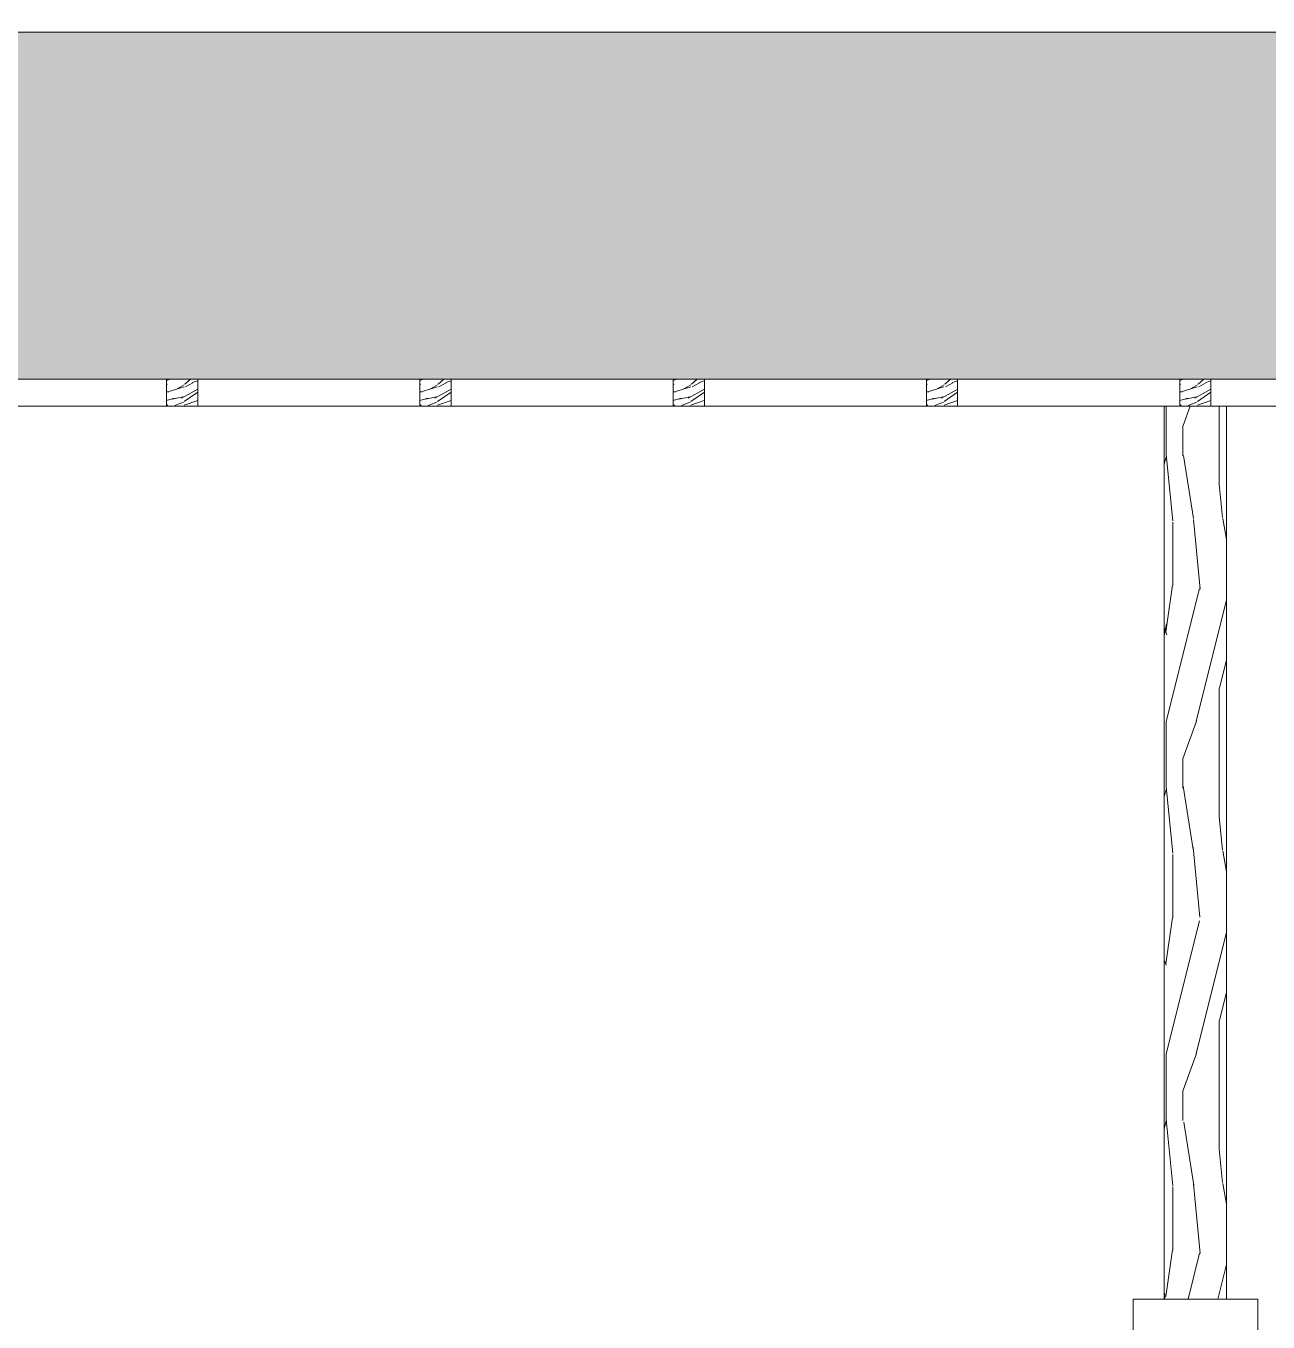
# Model space of a CAD drawing. Header units: metres. Extents: x -197 to 1099, y -24 to 14.
# Drawn here: x 715.352 to 718.343, y 0.245 to 3.365 of the extents above; entities that cross this region are included whole.
import ezdxf

# ---------------------------------------------------------------- set-up
doc = ezdxf.new("R2010")
doc.units = ezdxf.units.M
doc.header["$LTSCALE"] = 0.001
for name, color, linetype, lineweight, true_color in [('Jach-Anotaciones-CalidaddeLínea  0.13', 7, 'Continuous', 13, 0x000000), ('Jach-Anotaciones-CalidaddeLínea 0.18', 7, 'Continuous', 18, 0x000000), ('Jach-Anotaciones-Hatch-Lum50%', 9, 'Continuous', 13, 0x808080)]:
    doc.layers.add(name, color=color, linetype=linetype, lineweight=lineweight, true_color=true_color)

msp = doc.modelspace()

# ---------------------------------------------------------------- wipeouts: each hides what was drawn before it
at = {"ltscale": 100}
msp.add_wipeout([(718.01808, 0), (718.31808, 0), (718.31808, 0.30002), (718.01808, 0.30002)], dxfattribs=at).dxf.layer = 'Jach-Anotaciones-CalidaddeLínea  0.13'

# ---------------------------------------------------------------- next in the draw order: linework, layer by layer
at = {"layer": 'Jach-Anotaciones-CalidaddeLínea  0.13', "ltscale": 100}
msp.add_lwpolyline([(718.01808, 0), (718.31808, 0), (718.31808, 0.30002), (718.01808, 0.30002)], close=True, dxfattribs=at)

# ---------------------------------------------------------------- next in the draw order: wipeouts: each hides what was drawn before it
at = {"ltscale": 100}
msp.add_wipeout([(718.09308, 2.55002), (718.24308, 2.55002), (718.24308, 0.30002), (718.09308, 0.30002)], dxfattribs=at).dxf.layer = 'Jach-Anotaciones-CalidaddeLínea  0.13'

# ---------------------------------------------------------------- next in the draw order: linework, layer by layer
at = {"layer": 'Jach-Anotaciones-CalidaddeLínea  0.13', "ltscale": 100}
msp.add_lwpolyline([(718.09308, 2.45), (718.24308, 2.45), (718.24308, 0.30002), (718.09308, 0.30002)], close=True, dxfattribs=at)

# ---------------------------------------------------------------- next in the draw order: wipeouts: each hides what was drawn before it
at = {"ltscale": 100}
msp.add_wipeout([(700.36698, 3.35), (721.54308, 3.35), (721.54308, 2.51458), (700.36698, 2.51458)], dxfattribs=at).dxf.layer = 'Jach-Anotaciones-CalidaddeLínea 0.18'

# ---------------------------------------------------------------- next in the draw order: hatches: boundary and pattern name
at = {"layer": 'Jach-Anotaciones-Hatch-Lum50%', "ltscale": 100}
h = msp.add_hatch(dxfattribs=at)
h.set_pattern_fill('218', color=256, scale=0.13, pattern_type=2)
h.set_pattern_definition([(0, (507.86525, 0.04875), (0.26, 0.13), [0.0325, -0.2275]), (0, (507.86525, 0.065), (0.26, 0.13), [0.0325, -0.0975]), (0, (507.99525, 0.08125), (0.26, 0.13), [0.0325, -0.2275]), (0, (507.80025, 0), (0.26, 0.13), [0.01625, -0.13, 0.01625, -0.0975]), (45, (507.8165, 0.0325), (0, 0.13), [0.02298097, -0.34471456]), (45, (507.80025, 0.08125), (0, 0.13), [0.016419, -0.35127653]), (45, (507.80025, 0.0975), (0, 0.13), [0.019695, -0.34800053]), (135, (507.96275, 0.0975), (1e-17, 0.13), [0.019695, -0.34800053]), (135, (507.96275, 0.08125), (1e-17, 0.13), [0.016419, -0.35127653]), (135, (507.9465, 0.0325), (1e-17, 0.13), [0.02298097, -0.34471456]), (26.56505, (507.83275, 0.0325), (-7e-12, 0.13), [0.0363361, -0.25435273]), (26.56505, (507.83275, 0.04875), (-7e-12, 0.13), [0.0363361, -0.25435273]), (26.56505, (507.76775, 0.065), (-7e-12, 0.13), [0.0363361, -0.25435273]), (26.56505, (507.76775, 0.08125), (-7e-12, 0.13), [0.0363361, -0.25435273]), (63.43495, (507.800253, 0), (7e-12, 0.13), [0.0363361, -0.54504157]), (63.43495, (507.816503, 0), (7e-12, 0.13), [0.0363361, -0.54504157]), (116.56505, (507.946503, 0), (-7e-12, 0.13), [0.0363361, -0.54504157]), (116.56505, (507.962753, 0), (-7e-12, 0.13), [0.0363361, -0.54504157]), (153.43495, (507.93025, 0.0325), (7e-12, 0.13), [0.0363361, -0.25435273]), (153.43495, (507.93025, 0.04875), (7e-12, 0.13), [0.0363361, -0.25435273]), (153.43495, (507.99525, 0.065), (7e-12, 0.13), [0.0363361, -0.25435273]), (153.43495, (507.99525, 0.08125), (7e-12, 0.13), [0.0363361, -0.25435273]), (82.874984, (507.800253, 0), (6e-14, 0.13), [0.13101166, -1.96517535]), (97.125016, (507.962753, 0), (-6e-14, 0.13), [0.13101166, -1.96517535])])
h.paths.add_polyline_path([(700.36698, 3.35), (721.54308, 3.35), (721.54308, 2.51458), (700.36698, 2.51458)])

# ---------------------------------------------------------------- next in the draw order: linework, layer by layer
at = {"layer": 'Jach-Anotaciones-CalidaddeLínea  0.13', "ltscale": 100}
for points in [[(721.54308, 3.35), (721.54308, 3.5), (721.69308, 3.5), (721.69308, 6.15), (706.04308, 6.15), (706.04308, 7.55), (700.21698, 7.55), (700.21698, 3.5), (700.36698, 3.5), (700.36698, 3.35)], [(700.36698, 3.35), (721.54308, 3.35), (721.54308, 2.51458), (700.36698, 2.51458)]]:
    msp.add_lwpolyline(points, close=True, dxfattribs=at)

# ---------------------------------------------------------------- next in the draw order: wipeouts: each hides what was drawn before it
at = {"ltscale": 100}
msp.add_wipeout([(721.54308, 2.51458), (703.60308, 2.51458), (703.60308, 2.45), (721.54308, 2.45)], dxfattribs=at).dxf.layer = 'Jach-Anotaciones-CalidaddeLínea 0.18'

# ---------------------------------------------------------------- next in the draw order: hatches: boundary and pattern name
at = {"layer": 'Jach-Anotaciones-Hatch-Lum50%', "ltscale": 100}
h = msp.add_hatch(dxfattribs=at)
h.set_pattern_fill('WOOD_01', color=256, scale=0.2, angle=30, pattern_type=2)
h.set_pattern_definition([(30, (288.08632, 0.2061), (-0.1, 0.17320508), [0.04, -0.16]), (38.9726, (288.142057, 0.113569), (0.93923072707, 0.77320467243), [0.0384708, -3.8086058]), (35.7105, (288.134325, 0.122962), (1.4588472062, 1.0732025879), [0.0401996, -1.9697752]), (14.5779, (288.104325, 0.174923), (2.20525453897, 0.58038690266), [0.0601664, -5.9564754]), (23.6599, (288.07479, 0.23408), (0.1732049312, 0.1000003855), [0.0362216, -1.7748552]), (15.0686, (288.136985, 0.138354), (0.7928201585, 0.22679520083), [0.0310484, -3.0737864]), (18.6901, (288.018363, 0.203813), (0.1732050942, 0.1000000934), [0.0815844, -0.9382194]), (35.7105, (288.151057, 0.09798), (1.4588472062, 1.0732025879), [0.0200998, -1.989875]), (30, (288.10732, 0.16973), (-0.1, 0.17320508), [0.02, -0.18]), (30, (288.06068, 0.17051), (-0.1, 0.17320508), [0.06, -0.14]), (41.3099, (288.080325, 0.216492), (0.59282054, 0.573204614), [0.020396, -0.9994078]), (32.7263, (288.100004, 0.142406), (3.36410206446, 2.1732044205), [0.0420476, -4.1627116]), (22.4054, (288.111665, 0.14221), (1.4856399898, 0.6267959991), [0.0302654, -2.9962834]), (30, (288.141, 0.0714), (-0.1, 0.17320508), [0.04, -0.16]), (28.8309, (288.128684, 0.052732), (0.173205035693, 0.10000015135), [0.0980204, -9.70402]), (30, (288.05368, 0.18264), (-0.1, 0.17320508), [0.02, -0.18]), (30, (288.063, 0.2065), (-0.1, 0.17320508), [0.02, -0.18]), (30, (287.97606, 0.17708), (-0.1, 0.17320508), [0.03, -0.17]), (20.5377, (288.017827, 0.21274), (0.1732050554, 0.1000000749), [0.0608276, -1.1557248]), (30, (287.9624, 0.18074), (-0.1, 0.17320508), [0.04, -0.16]), (30, (288.03335, 0.01386), (-0.1, 0.17320508), [0.022, -0.178]), (30, (288.11668, 0.07352), (-0.1, 0.17320508), [0.02, -0.18]), (30, (288.02535, 0.02771), (-0.1, 0.17320508), [0.042, -0.158]), (35.4403, (288.107684, 0.089105), (1.63205127745, 1.17320414736), [0.04219, -4.1768144]), (30, (288.10142, 0.10396), (-0.1, 0.17320508), [0.038, -0.162]), (30, (288.00935, 0.05543), (-0.1, 0.17320508), [0.022, -0.178]), (28.8309, (288.014134, 0.0951384), (0.173205035693, 0.10000015135), [0.0980204, -9.70402]), (30, (288.02072, 0.11973), (-0.1, 0.17320508), [0.02, -0.18]), (30, (288.0004, 0.11492), (-0.1, 0.17320508), [0.02, -0.18]), (30, (288.06968, 0.15492), (-0.1, 0.17320508), [0.04, -0.16]), (30, (288.03304, 0.13839), (-0.1, 0.17320508), [0.02, -0.18]), (30, (287.9864, 0.13917), (-0.1, 0.17320508), [0.04, -0.16]), (49.6538, (288.075167, 0.093426), (1.50525647452, 1.79281940855), [0.0297322, -2.9434812]), (41.3099, (288.017722, 0.124923), (0.59282054, 0.573204614), [0.020396, -0.9994078]), (41.3099, (288.092004, 0.156263), (0.59282054, 0.573204614), [0.020396, -0.9994078]), (35.7105, (288.002043, 0.19208), (1.4588472062, 1.0732025879), [0.0200998, -1.989875]), (19.6952, (287.94135, 0.173205), (1.1392299502, 0.4267958355), [0.0223606, -2.213707]), (18.6901, (288.0524, 0.024856), (0.1732050942, 0.1000000934), [0.020396, -0.9994078]), (120, (288.07172, 0.0314), (-0.17320508, -0.1), [0, -0.2]), (16.6076, (287.979349, 0.107387), (3.34448336513, 1.00718497651), [0.043174, -4.2742308]), (41.3099, (288.071004, 0.192636), (0.59282054, 0.573204614), [0.020396, -0.9994078]), (40.3048, (288.134004, 0.083517), (0.7660257626, 0.6732043744), [0.0223606, -2.213707]), (18.6901, (288.038043, 0.129727), (0.1732050942, 0.1000000934), [0.020396, -0.9994078]), (18.6901, (288.050363, 0.148387), (0.1732050942, 0.1000000934), [0.020396, -0.9994078]), (11.5651, (287.98935, 0.090067), (0.173204928, 0.1000001815), [0.0252982, -0.6071572]), (15.9638, (287.9744, 0.159956), (0.173204888, 0.100000176), [0.0824622, -0.7421588]), (13.3008, (288.002043, 0.19208), (1.4124349312, 0.3535909199), [0.0626418, -2.025419]), (30, (287.99704, 0.20074), (-0.1, 0.17320508), [0.024, -0.176]), (15.9638, (288.06172, 0.048713), (0.173204888, 0.100000176), [0.0824622, -0.7421588]), (15.9638, (288.0374, 0.050837), (0.173204888, 0.100000176), [0.0824622, -0.7421588]), (15.9638, (288.0284, 0.066426), (0.173204888, 0.100000176), [0.0824622, -0.7421588]), (19.6952, (287.96535, 0.131636), (1.1392299502, 0.4267958355), [0.0223606, -2.213707]), (15.9638, (288.021043, 0.15917), (0.173204888, 0.100000176), [0.041231, -0.78339]), (19.6952, (287.99735, 0.07621), (1.1392299502, 0.4267958355), [0.0223606, -2.213707]), (27.6141, (288.094416, 0.116086), (0.17320494875, 0.10000020701), [0.0480416, -4.756123]), (19.6952, (288.057363, 0.136263), (1.1392299502, 0.4267958355), [0.0223606, -2.213707]), (42.5288, (288.078416, 0.143799), (0.5928204755, 0.573205008), [0.018439, -1.8254698]), (19.5626, (288.0023493, 0.06755), (2.10525436768, 0.75359234531), [0.0772788, -7.650591]), (21.8699, (288.075167, 0.093426), (0.1732050116, 0.0999999042), [0.0282842, -1.3859292]), (34.7636, (288.018402, 0.083746), (1.80525673466, 1.27320359476), [0.0481664, -2.3601524]), (30, (288.05797, 0.11121), (-0.1, 0.17320508), [0.062, -0.138]), (14.7449, (287.95235, 0.154153), (0.7928201053, 0.2267951812), [0.0228036, -2.2575472]), (20.5377, (288.071722, 0.031392), (0.1732050554, 0.1000000749), [0.0608276, -1.1557248]), (10.0169, (288.01435, 0.046765), (0.619615154, 0.1267950243), [0.0234094, -2.3175304]), (30, (288.09565, 0.22996), (-0.1, 0.17320508), [0.01, -0.19]), (30, (288.13965, 0.15375), (-0.1, 0.17320508), [0.02, -0.18]), (41.3099, (288.175645, 0.091392), (0.59282054, 0.573204614), [0.020396, -0.9994078]), (30, (288.16738, 0.10971), (-0.1, 0.17320508), [0.036, -0.164]), (13.3008, (288.112645, 0.200512), (1.4124349312, 0.3535909199), [0.0208806, -2.0671802]), (18.0207, (288.1353775, 0.1651384), (3.69100623785, 1.20698950949), [0.0368014, -6.7101288]), (120, (288.17565, 0.0914), (-0.17320508, -0.1), [0, -0.2]), (30, (288.19097, 0.10486), (-0.1, 0.17320508), [0.018, -0.182]), (30, (288.17197, 0.13777), (-0.1, 0.17320508), [0.018, -0.182]), (30, (288.16697, 0.14643), (-0.1, 0.17320508), [0.018, -0.182]), (6.0376, (288.132966, 0.205315), (1.5124342352, 0.1803870725), [0.0196978, -1.9500724]), (18.5163, (288.120966, 0.2261), (0.966040948051, 0.32676798933), [0.0183676, -13.043105]), (11.5651, (288.156966, 0.163746), (0.173204928, 0.1000001815), [0.0189736, -0.6134816]), (17.4712, (288.107966, 0.248617), (0.9660254196, 0.32679502), [0.018439, -1.8254698])])
h.paths.add_polyline_path([(715.69058, 2.51458), (715.76558, 2.51458), (715.76558, 2.45), (715.69058, 2.45)])
h = msp.add_hatch(dxfattribs=at)
h.set_pattern_fill('WOOD_01', color=256, scale=0.2, angle=30, pattern_type=2)
h.set_pattern_definition([(30, (288.69632, 0.2061), (-0.1, 0.17320508), [0.04, -0.16]), (38.9726, (288.752057, 0.113569), (0.93923072707, 0.77320467243), [0.0384708, -3.8086058]), (35.7105, (288.744325, 0.122962), (1.4588472062, 1.0732025879), [0.0401996, -1.9697752]), (14.5779, (288.714325, 0.174923), (2.20525453897, 0.58038690266), [0.0601664, -5.9564754]), (23.6599, (288.68479, 0.23408), (0.1732049312, 0.1000003855), [0.0362216, -1.7748552]), (15.0686, (288.746985, 0.138354), (0.7928201585, 0.22679520083), [0.0310484, -3.0737864]), (18.6901, (288.628363, 0.203813), (0.1732050942, 0.1000000934), [0.0815844, -0.9382194]), (35.7105, (288.761057, 0.09798), (1.4588472062, 1.0732025879), [0.0200998, -1.989875]), (30, (288.71732, 0.16973), (-0.1, 0.17320508), [0.02, -0.18]), (30, (288.67068, 0.17051), (-0.1, 0.17320508), [0.06, -0.14]), (41.3099, (288.690325, 0.216492), (0.59282054, 0.573204614), [0.020396, -0.9994078]), (32.7263, (288.710004, 0.142406), (3.36410206446, 2.1732044205), [0.0420476, -4.1627116]), (22.4054, (288.721665, 0.14221), (1.4856399898, 0.6267959991), [0.0302654, -2.9962834]), (30, (288.751, 0.0714), (-0.1, 0.17320508), [0.04, -0.16]), (28.8309, (288.738684, 0.052732), (0.173205035693, 0.10000015135), [0.0980204, -9.70402]), (30, (288.66368, 0.18264), (-0.1, 0.17320508), [0.02, -0.18]), (30, (288.673, 0.2065), (-0.1, 0.17320508), [0.02, -0.18]), (30, (288.58606, 0.17708), (-0.1, 0.17320508), [0.03, -0.17]), (20.5377, (288.627827, 0.21274), (0.1732050554, 0.1000000749), [0.0608276, -1.1557248]), (30, (288.5724, 0.18074), (-0.1, 0.17320508), [0.04, -0.16]), (30, (288.64335, 0.01386), (-0.1, 0.17320508), [0.022, -0.178]), (30, (288.72668, 0.07352), (-0.1, 0.17320508), [0.02, -0.18]), (30, (288.63535, 0.02771), (-0.1, 0.17320508), [0.042, -0.158]), (35.4403, (288.717684, 0.089105), (1.63205127745, 1.17320414736), [0.04219, -4.1768144]), (30, (288.71142, 0.10396), (-0.1, 0.17320508), [0.038, -0.162]), (30, (288.61935, 0.05543), (-0.1, 0.17320508), [0.022, -0.178]), (28.8309, (288.624134, 0.0951384), (0.173205035693, 0.10000015135), [0.0980204, -9.70402]), (30, (288.63072, 0.11973), (-0.1, 0.17320508), [0.02, -0.18]), (30, (288.6104, 0.11492), (-0.1, 0.17320508), [0.02, -0.18]), (30, (288.67968, 0.15492), (-0.1, 0.17320508), [0.04, -0.16]), (30, (288.64304, 0.13839), (-0.1, 0.17320508), [0.02, -0.18]), (30, (288.5964, 0.13917), (-0.1, 0.17320508), [0.04, -0.16]), (49.6538, (288.685167, 0.093426), (1.50525647452, 1.79281940855), [0.0297322, -2.9434812]), (41.3099, (288.627722, 0.124923), (0.59282054, 0.573204614), [0.020396, -0.9994078]), (41.3099, (288.702004, 0.156263), (0.59282054, 0.573204614), [0.020396, -0.9994078]), (35.7105, (288.612043, 0.19208), (1.4588472062, 1.0732025879), [0.0200998, -1.989875]), (19.6952, (288.55135, 0.173205), (1.1392299502, 0.4267958355), [0.0223606, -2.213707]), (18.6901, (288.6624, 0.024856), (0.1732050942, 0.1000000934), [0.020396, -0.9994078]), (120, (288.68172, 0.0314), (-0.17320508, -0.1), [0, -0.2]), (16.6076, (288.589349, 0.107387), (3.34448336513, 1.00718497651), [0.043174, -4.2742308]), (41.3099, (288.681004, 0.192636), (0.59282054, 0.573204614), [0.020396, -0.9994078]), (40.3048, (288.744004, 0.083517), (0.7660257626, 0.6732043744), [0.0223606, -2.213707]), (18.6901, (288.648043, 0.129727), (0.1732050942, 0.1000000934), [0.020396, -0.9994078]), (18.6901, (288.660363, 0.148387), (0.1732050942, 0.1000000934), [0.020396, -0.9994078]), (11.5651, (288.59935, 0.090067), (0.173204928, 0.1000001815), [0.0252982, -0.6071572]), (15.9638, (288.5844, 0.159956), (0.173204888, 0.100000176), [0.0824622, -0.7421588]), (13.3008, (288.612043, 0.19208), (1.4124349312, 0.3535909199), [0.0626418, -2.025419]), (30, (288.60704, 0.20074), (-0.1, 0.17320508), [0.024, -0.176]), (15.9638, (288.67172, 0.048713), (0.173204888, 0.100000176), [0.0824622, -0.7421588]), (15.9638, (288.6474, 0.050837), (0.173204888, 0.100000176), [0.0824622, -0.7421588]), (15.9638, (288.6384, 0.066426), (0.173204888, 0.100000176), [0.0824622, -0.7421588]), (19.6952, (288.57535, 0.131636), (1.1392299502, 0.4267958355), [0.0223606, -2.213707]), (15.9638, (288.631043, 0.15917), (0.173204888, 0.100000176), [0.041231, -0.78339]), (19.6952, (288.60735, 0.07621), (1.1392299502, 0.4267958355), [0.0223606, -2.213707]), (27.6141, (288.704416, 0.116086), (0.17320494875, 0.10000020701), [0.0480416, -4.756123]), (19.6952, (288.667363, 0.136263), (1.1392299502, 0.4267958355), [0.0223606, -2.213707]), (42.5288, (288.688416, 0.143799), (0.5928204755, 0.573205008), [0.018439, -1.8254698]), (19.5626, (288.6123493, 0.06755), (2.10525436768, 0.75359234531), [0.0772788, -7.650591]), (21.8699, (288.685167, 0.093426), (0.1732050116, 0.0999999042), [0.0282842, -1.3859292]), (34.7636, (288.628402, 0.083746), (1.80525673466, 1.27320359476), [0.0481664, -2.3601524]), (30, (288.66797, 0.11121), (-0.1, 0.17320508), [0.062, -0.138]), (14.7449, (288.56235, 0.154153), (0.7928201053, 0.2267951812), [0.0228036, -2.2575472]), (20.5377, (288.681722, 0.031392), (0.1732050554, 0.1000000749), [0.0608276, -1.1557248]), (10.0169, (288.62435, 0.046765), (0.619615154, 0.1267950243), [0.0234094, -2.3175304]), (30, (288.70565, 0.22996), (-0.1, 0.17320508), [0.01, -0.19]), (30, (288.74965, 0.15375), (-0.1, 0.17320508), [0.02, -0.18]), (41.3099, (288.785645, 0.091392), (0.59282054, 0.573204614), [0.020396, -0.9994078]), (30, (288.77738, 0.10971), (-0.1, 0.17320508), [0.036, -0.164]), (13.3008, (288.722645, 0.200512), (1.4124349312, 0.3535909199), [0.0208806, -2.0671802]), (18.0207, (288.7453775, 0.1651384), (3.69100623785, 1.20698950949), [0.0368014, -6.7101288]), (120, (288.78565, 0.0914), (-0.17320508, -0.1), [0, -0.2]), (30, (288.80097, 0.10486), (-0.1, 0.17320508), [0.018, -0.182]), (30, (288.78197, 0.13777), (-0.1, 0.17320508), [0.018, -0.182]), (30, (288.77697, 0.14643), (-0.1, 0.17320508), [0.018, -0.182]), (6.0376, (288.742966, 0.205315), (1.5124342352, 0.1803870725), [0.0196978, -1.9500724]), (18.5163, (288.730966, 0.2261), (0.966040948051, 0.32676798933), [0.0183676, -13.043105]), (11.5651, (288.766966, 0.163746), (0.173204928, 0.1000001815), [0.0189736, -0.6134816]), (17.4712, (288.717966, 0.248617), (0.9660254196, 0.32679502), [0.018439, -1.8254698])])
h.paths.add_polyline_path([(716.30058, 2.51458), (716.37558, 2.51458), (716.37558, 2.45), (716.30058, 2.45)])
h = msp.add_hatch(dxfattribs=at)
h.set_pattern_fill('WOOD_01', color=256, scale=0.2, angle=30, pattern_type=2)
h.set_pattern_definition([(30, (289.30632, 0.2061), (-0.1, 0.17320508), [0.04, -0.16]), (38.9726, (289.362057, 0.113569), (0.93923072707, 0.77320467243), [0.0384708, -3.8086058]), (35.7105, (289.354325, 0.122962), (1.4588472062, 1.0732025879), [0.0401996, -1.9697752]), (14.5779, (289.324325, 0.174923), (2.20525453897, 0.58038690266), [0.0601664, -5.9564754]), (23.6599, (289.29479, 0.23408), (0.1732049312, 0.1000003855), [0.0362216, -1.7748552]), (15.0686, (289.356985, 0.138354), (0.7928201585, 0.22679520083), [0.0310484, -3.0737864]), (18.6901, (289.238363, 0.203813), (0.1732050942, 0.1000000934), [0.0815844, -0.9382194]), (35.7105, (289.371057, 0.09798), (1.4588472062, 1.0732025879), [0.0200998, -1.989875]), (30, (289.32732, 0.16973), (-0.1, 0.17320508), [0.02, -0.18]), (30, (289.28068, 0.17051), (-0.1, 0.17320508), [0.06, -0.14]), (41.3099, (289.300325, 0.216492), (0.59282054, 0.573204614), [0.020396, -0.9994078]), (32.7263, (289.320004, 0.142406), (3.36410206446, 2.1732044205), [0.0420476, -4.1627116]), (22.4054, (289.331665, 0.14221), (1.4856399898, 0.6267959991), [0.0302654, -2.9962834]), (30, (289.361, 0.0714), (-0.1, 0.17320508), [0.04, -0.16]), (28.8309, (289.348684, 0.052732), (0.173205035693, 0.10000015135), [0.0980204, -9.70402]), (30, (289.27368, 0.18264), (-0.1, 0.17320508), [0.02, -0.18]), (30, (289.283, 0.2065), (-0.1, 0.17320508), [0.02, -0.18]), (30, (289.19606, 0.17708), (-0.1, 0.17320508), [0.03, -0.17]), (20.5377, (289.237827, 0.21274), (0.1732050554, 0.1000000749), [0.0608276, -1.1557248]), (30, (289.1824, 0.18074), (-0.1, 0.17320508), [0.04, -0.16]), (30, (289.25335, 0.01386), (-0.1, 0.17320508), [0.022, -0.178]), (30, (289.33668, 0.07352), (-0.1, 0.17320508), [0.02, -0.18]), (30, (289.24535, 0.02771), (-0.1, 0.17320508), [0.042, -0.158]), (35.4403, (289.327684, 0.089105), (1.63205127745, 1.17320414736), [0.04219, -4.1768144]), (30, (289.32142, 0.10396), (-0.1, 0.17320508), [0.038, -0.162]), (30, (289.22935, 0.05543), (-0.1, 0.17320508), [0.022, -0.178]), (28.8309, (289.234134, 0.0951384), (0.173205035693, 0.10000015135), [0.0980204, -9.70402]), (30, (289.24072, 0.11973), (-0.1, 0.17320508), [0.02, -0.18]), (30, (289.2204, 0.11492), (-0.1, 0.17320508), [0.02, -0.18]), (30, (289.28968, 0.15492), (-0.1, 0.17320508), [0.04, -0.16]), (30, (289.25304, 0.13839), (-0.1, 0.17320508), [0.02, -0.18]), (30, (289.2064, 0.13917), (-0.1, 0.17320508), [0.04, -0.16]), (49.6538, (289.295167, 0.093426), (1.50525647452, 1.79281940855), [0.0297322, -2.9434812]), (41.3099, (289.237722, 0.124923), (0.59282054, 0.573204614), [0.020396, -0.9994078]), (41.3099, (289.312004, 0.156263), (0.59282054, 0.573204614), [0.020396, -0.9994078]), (35.7105, (289.222043, 0.19208), (1.4588472062, 1.0732025879), [0.0200998, -1.989875]), (19.6952, (289.16135, 0.173205), (1.1392299502, 0.4267958355), [0.0223606, -2.213707]), (18.6901, (289.2724, 0.024856), (0.1732050942, 0.1000000934), [0.020396, -0.9994078]), (120, (289.29172, 0.0314), (-0.17320508, -0.1), [0, -0.2]), (16.6076, (289.199349, 0.107387), (3.34448336513, 1.00718497651), [0.043174, -4.2742308]), (41.3099, (289.291004, 0.192636), (0.59282054, 0.573204614), [0.020396, -0.9994078]), (40.3048, (289.354004, 0.083517), (0.7660257626, 0.6732043744), [0.0223606, -2.213707]), (18.6901, (289.258043, 0.129727), (0.1732050942, 0.1000000934), [0.020396, -0.9994078]), (18.6901, (289.270363, 0.148387), (0.1732050942, 0.1000000934), [0.020396, -0.9994078]), (11.5651, (289.20935, 0.090067), (0.173204928, 0.1000001815), [0.0252982, -0.6071572]), (15.9638, (289.1944, 0.159956), (0.173204888, 0.100000176), [0.0824622, -0.7421588]), (13.3008, (289.222043, 0.19208), (1.4124349312, 0.3535909199), [0.0626418, -2.025419]), (30, (289.21704, 0.20074), (-0.1, 0.17320508), [0.024, -0.176]), (15.9638, (289.28172, 0.048713), (0.173204888, 0.100000176), [0.0824622, -0.7421588]), (15.9638, (289.2574, 0.050837), (0.173204888, 0.100000176), [0.0824622, -0.7421588]), (15.9638, (289.2484, 0.066426), (0.173204888, 0.100000176), [0.0824622, -0.7421588]), (19.6952, (289.18535, 0.131636), (1.1392299502, 0.4267958355), [0.0223606, -2.213707]), (15.9638, (289.241043, 0.15917), (0.173204888, 0.100000176), [0.041231, -0.78339]), (19.6952, (289.21735, 0.07621), (1.1392299502, 0.4267958355), [0.0223606, -2.213707]), (27.6141, (289.314416, 0.116086), (0.17320494875, 0.10000020701), [0.0480416, -4.756123]), (19.6952, (289.277363, 0.136263), (1.1392299502, 0.4267958355), [0.0223606, -2.213707]), (42.5288, (289.298416, 0.143799), (0.5928204755, 0.573205008), [0.018439, -1.8254698]), (19.5626, (289.2223493, 0.06755), (2.10525436768, 0.75359234531), [0.0772788, -7.650591]), (21.8699, (289.295167, 0.093426), (0.1732050116, 0.0999999042), [0.0282842, -1.3859292]), (34.7636, (289.238402, 0.083746), (1.80525673466, 1.27320359476), [0.0481664, -2.3601524]), (30, (289.27797, 0.11121), (-0.1, 0.17320508), [0.062, -0.138]), (14.7449, (289.17235, 0.154153), (0.7928201053, 0.2267951812), [0.0228036, -2.2575472]), (20.5377, (289.291722, 0.031392), (0.1732050554, 0.1000000749), [0.0608276, -1.1557248]), (10.0169, (289.23435, 0.046765), (0.619615154, 0.1267950243), [0.0234094, -2.3175304]), (30, (289.31565, 0.22996), (-0.1, 0.17320508), [0.01, -0.19]), (30, (289.35965, 0.15375), (-0.1, 0.17320508), [0.02, -0.18]), (41.3099, (289.395645, 0.091392), (0.59282054, 0.573204614), [0.020396, -0.9994078]), (30, (289.38738, 0.10971), (-0.1, 0.17320508), [0.036, -0.164]), (13.3008, (289.332645, 0.200512), (1.4124349312, 0.3535909199), [0.0208806, -2.0671802]), (18.0207, (289.3553775, 0.1651384), (3.69100623785, 1.20698950949), [0.0368014, -6.7101288]), (120, (289.39565, 0.0914), (-0.17320508, -0.1), [0, -0.2]), (30, (289.41097, 0.10486), (-0.1, 0.17320508), [0.018, -0.182]), (30, (289.39197, 0.13777), (-0.1, 0.17320508), [0.018, -0.182]), (30, (289.38697, 0.14643), (-0.1, 0.17320508), [0.018, -0.182]), (6.0376, (289.352966, 0.205315), (1.5124342352, 0.1803870725), [0.0196978, -1.9500724]), (18.5163, (289.340966, 0.2261), (0.966040948051, 0.32676798933), [0.0183676, -13.043105]), (11.5651, (289.376966, 0.163746), (0.173204928, 0.1000001815), [0.0189736, -0.6134816]), (17.4712, (289.327966, 0.248617), (0.9660254196, 0.32679502), [0.018439, -1.8254698])])
h.paths.add_polyline_path([(716.91058, 2.51458), (716.98558, 2.51458), (716.98558, 2.45), (716.91058, 2.45)])
h = msp.add_hatch(dxfattribs=at)
h.set_pattern_fill('WOOD_01', color=256, scale=0.2, angle=30, pattern_type=2)
h.set_pattern_definition([(30, (289.91632, 0.2061), (-0.1, 0.17320508), [0.04, -0.16]), (38.9726, (289.972057, 0.113569), (0.93923072707, 0.77320467243), [0.0384708, -3.8086058]), (35.7105, (289.964325, 0.122962), (1.4588472062, 1.0732025879), [0.0401996, -1.9697752]), (14.5779, (289.934325, 0.174923), (2.20525453897, 0.58038690266), [0.0601664, -5.9564754]), (23.6599, (289.90479, 0.23408), (0.1732049312, 0.1000003855), [0.0362216, -1.7748552]), (15.0686, (289.966985, 0.138354), (0.7928201585, 0.22679520083), [0.0310484, -3.0737864]), (18.6901, (289.848363, 0.203813), (0.1732050942, 0.1000000934), [0.0815844, -0.9382194]), (35.7105, (289.981057, 0.09798), (1.4588472062, 1.0732025879), [0.0200998, -1.989875]), (30, (289.93732, 0.16973), (-0.1, 0.17320508), [0.02, -0.18]), (30, (289.89068, 0.17051), (-0.1, 0.17320508), [0.06, -0.14]), (41.3099, (289.910325, 0.216492), (0.59282054, 0.573204614), [0.020396, -0.9994078]), (32.7263, (289.930004, 0.142406), (3.36410206446, 2.1732044205), [0.0420476, -4.1627116]), (22.4054, (289.941665, 0.14221), (1.4856399898, 0.6267959991), [0.0302654, -2.9962834]), (30, (289.971, 0.0714), (-0.1, 0.17320508), [0.04, -0.16]), (28.8309, (289.958684, 0.052732), (0.173205035693, 0.10000015135), [0.0980204, -9.70402]), (30, (289.88368, 0.18264), (-0.1, 0.17320508), [0.02, -0.18]), (30, (289.893, 0.2065), (-0.1, 0.17320508), [0.02, -0.18]), (30, (289.80606, 0.17708), (-0.1, 0.17320508), [0.03, -0.17]), (20.5377, (289.847827, 0.21274), (0.1732050554, 0.1000000749), [0.0608276, -1.1557248]), (30, (289.7924, 0.18074), (-0.1, 0.17320508), [0.04, -0.16]), (30, (289.86335, 0.01386), (-0.1, 0.17320508), [0.022, -0.178]), (30, (289.94668, 0.07352), (-0.1, 0.17320508), [0.02, -0.18]), (30, (289.85535, 0.02771), (-0.1, 0.17320508), [0.042, -0.158]), (35.4403, (289.937684, 0.089105), (1.63205127745, 1.17320414736), [0.04219, -4.1768144]), (30, (289.93142, 0.10396), (-0.1, 0.17320508), [0.038, -0.162]), (30, (289.83935, 0.05543), (-0.1, 0.17320508), [0.022, -0.178]), (28.8309, (289.844134, 0.0951384), (0.173205035693, 0.10000015135), [0.0980204, -9.70402]), (30, (289.85072, 0.11973), (-0.1, 0.17320508), [0.02, -0.18]), (30, (289.8304, 0.11492), (-0.1, 0.17320508), [0.02, -0.18]), (30, (289.89968, 0.15492), (-0.1, 0.17320508), [0.04, -0.16]), (30, (289.86304, 0.13839), (-0.1, 0.17320508), [0.02, -0.18]), (30, (289.8164, 0.13917), (-0.1, 0.17320508), [0.04, -0.16]), (49.6538, (289.905167, 0.093426), (1.50525647452, 1.79281940855), [0.0297322, -2.9434812]), (41.3099, (289.847722, 0.124923), (0.59282054, 0.573204614), [0.020396, -0.9994078]), (41.3099, (289.922004, 0.156263), (0.59282054, 0.573204614), [0.020396, -0.9994078]), (35.7105, (289.832043, 0.19208), (1.4588472062, 1.0732025879), [0.0200998, -1.989875]), (19.6952, (289.77135, 0.173205), (1.1392299502, 0.4267958355), [0.0223606, -2.213707]), (18.6901, (289.8824, 0.024856), (0.1732050942, 0.1000000934), [0.020396, -0.9994078]), (120, (289.90172, 0.0314), (-0.17320508, -0.1), [0, -0.2]), (16.6076, (289.809349, 0.107387), (3.34448336513, 1.00718497651), [0.043174, -4.2742308]), (41.3099, (289.901004, 0.192636), (0.59282054, 0.573204614), [0.020396, -0.9994078]), (40.3048, (289.964004, 0.083517), (0.7660257626, 0.6732043744), [0.0223606, -2.213707]), (18.6901, (289.868043, 0.129727), (0.1732050942, 0.1000000934), [0.020396, -0.9994078]), (18.6901, (289.880363, 0.148387), (0.1732050942, 0.1000000934), [0.020396, -0.9994078]), (11.5651, (289.81935, 0.090067), (0.173204928, 0.1000001815), [0.0252982, -0.6071572]), (15.9638, (289.8044, 0.159956), (0.173204888, 0.100000176), [0.0824622, -0.7421588]), (13.3008, (289.832043, 0.19208), (1.4124349312, 0.3535909199), [0.0626418, -2.025419]), (30, (289.82704, 0.20074), (-0.1, 0.17320508), [0.024, -0.176]), (15.9638, (289.89172, 0.048713), (0.173204888, 0.100000176), [0.0824622, -0.7421588]), (15.9638, (289.8674, 0.050837), (0.173204888, 0.100000176), [0.0824622, -0.7421588]), (15.9638, (289.8584, 0.066426), (0.173204888, 0.100000176), [0.0824622, -0.7421588]), (19.6952, (289.79535, 0.131636), (1.1392299502, 0.4267958355), [0.0223606, -2.213707]), (15.9638, (289.851043, 0.15917), (0.173204888, 0.100000176), [0.041231, -0.78339]), (19.6952, (289.82735, 0.07621), (1.1392299502, 0.4267958355), [0.0223606, -2.213707]), (27.6141, (289.924416, 0.116086), (0.17320494875, 0.10000020701), [0.0480416, -4.756123]), (19.6952, (289.887363, 0.136263), (1.1392299502, 0.4267958355), [0.0223606, -2.213707]), (42.5288, (289.908416, 0.143799), (0.5928204755, 0.573205008), [0.018439, -1.8254698]), (19.5626, (289.8323493, 0.06755), (2.10525436768, 0.75359234531), [0.0772788, -7.650591]), (21.8699, (289.905167, 0.093426), (0.1732050116, 0.0999999042), [0.0282842, -1.3859292]), (34.7636, (289.848402, 0.083746), (1.80525673466, 1.27320359476), [0.0481664, -2.3601524]), (30, (289.88797, 0.11121), (-0.1, 0.17320508), [0.062, -0.138]), (14.7449, (289.78235, 0.154153), (0.7928201053, 0.2267951812), [0.0228036, -2.2575472]), (20.5377, (289.901722, 0.031392), (0.1732050554, 0.1000000749), [0.0608276, -1.1557248]), (10.0169, (289.84435, 0.046765), (0.619615154, 0.1267950243), [0.0234094, -2.3175304]), (30, (289.92565, 0.22996), (-0.1, 0.17320508), [0.01, -0.19]), (30, (289.96965, 0.15375), (-0.1, 0.17320508), [0.02, -0.18]), (41.3099, (290.005645, 0.091392), (0.59282054, 0.573204614), [0.020396, -0.9994078]), (30, (289.99738, 0.10971), (-0.1, 0.17320508), [0.036, -0.164]), (13.3008, (289.942645, 0.200512), (1.4124349312, 0.3535909199), [0.0208806, -2.0671802]), (18.0207, (289.9653775, 0.1651384), (3.69100623785, 1.20698950949), [0.0368014, -6.7101288]), (120, (290.00565, 0.0914), (-0.17320508, -0.1), [0, -0.2]), (30, (290.02097, 0.10486), (-0.1, 0.17320508), [0.018, -0.182]), (30, (290.00197, 0.13777), (-0.1, 0.17320508), [0.018, -0.182]), (30, (289.99697, 0.14643), (-0.1, 0.17320508), [0.018, -0.182]), (6.0376, (289.962966, 0.205315), (1.5124342352, 0.1803870725), [0.0196978, -1.9500724]), (18.5163, (289.950966, 0.2261), (0.966040948051, 0.32676798933), [0.0183676, -13.043105]), (11.5651, (289.986966, 0.163746), (0.173204928, 0.1000001815), [0.0189736, -0.6134816]), (17.4712, (289.937966, 0.248617), (0.9660254196, 0.32679502), [0.018439, -1.8254698])])
h.paths.add_polyline_path([(717.52058, 2.51458), (717.59558, 2.51458), (717.59558, 2.45), (717.52058, 2.45)])
h = msp.add_hatch(dxfattribs=at)
h.set_pattern_fill('WOOD_01', color=256, scale=0.2, angle=30, pattern_type=2)
h.set_pattern_definition([(30, (290.52632, 0.2061), (-0.1, 0.17320508), [0.04, -0.16]), (38.9726, (290.582057, 0.113569), (0.93923072707, 0.77320467243), [0.0384708, -3.8086058]), (35.7105, (290.574325, 0.122962), (1.4588472062, 1.0732025879), [0.0401996, -1.9697752]), (14.5779, (290.544325, 0.174923), (2.20525453897, 0.58038690266), [0.0601664, -5.9564754]), (23.6599, (290.51479, 0.23408), (0.1732049312, 0.1000003855), [0.0362216, -1.7748552]), (15.0686, (290.576985, 0.138354), (0.7928201585, 0.22679520083), [0.0310484, -3.0737864]), (18.6901, (290.458363, 0.203813), (0.1732050942, 0.1000000934), [0.0815844, -0.9382194]), (35.7105, (290.591057, 0.09798), (1.4588472062, 1.0732025879), [0.0200998, -1.989875]), (30, (290.54732, 0.16973), (-0.1, 0.17320508), [0.02, -0.18]), (30, (290.50068, 0.17051), (-0.1, 0.17320508), [0.06, -0.14]), (41.3099, (290.520325, 0.216492), (0.59282054, 0.573204614), [0.020396, -0.9994078]), (32.7263, (290.540004, 0.142406), (3.36410206446, 2.1732044205), [0.0420476, -4.1627116]), (22.4054, (290.551665, 0.14221), (1.4856399898, 0.6267959991), [0.0302654, -2.9962834]), (30, (290.581, 0.0714), (-0.1, 0.17320508), [0.04, -0.16]), (28.8309, (290.568684, 0.052732), (0.173205035693, 0.10000015135), [0.0980204, -9.70402]), (30, (290.49368, 0.18264), (-0.1, 0.17320508), [0.02, -0.18]), (30, (290.503, 0.2065), (-0.1, 0.17320508), [0.02, -0.18]), (30, (290.41606, 0.17708), (-0.1, 0.17320508), [0.03, -0.17]), (20.5377, (290.457827, 0.21274), (0.1732050554, 0.1000000749), [0.0608276, -1.1557248]), (30, (290.4024, 0.18074), (-0.1, 0.17320508), [0.04, -0.16]), (30, (290.47335, 0.01386), (-0.1, 0.17320508), [0.022, -0.178]), (30, (290.55668, 0.07352), (-0.1, 0.17320508), [0.02, -0.18]), (30, (290.46535, 0.02771), (-0.1, 0.17320508), [0.042, -0.158]), (35.4403, (290.547684, 0.089105), (1.63205127745, 1.17320414736), [0.04219, -4.1768144]), (30, (290.54142, 0.10396), (-0.1, 0.17320508), [0.038, -0.162]), (30, (290.44935, 0.05543), (-0.1, 0.17320508), [0.022, -0.178]), (28.8309, (290.454134, 0.0951384), (0.173205035693, 0.10000015135), [0.0980204, -9.70402]), (30, (290.46072, 0.11973), (-0.1, 0.17320508), [0.02, -0.18]), (30, (290.4404, 0.11492), (-0.1, 0.17320508), [0.02, -0.18]), (30, (290.50968, 0.15492), (-0.1, 0.17320508), [0.04, -0.16]), (30, (290.47304, 0.13839), (-0.1, 0.17320508), [0.02, -0.18]), (30, (290.4264, 0.13917), (-0.1, 0.17320508), [0.04, -0.16]), (49.6538, (290.515167, 0.093426), (1.50525647452, 1.79281940855), [0.0297322, -2.9434812]), (41.3099, (290.457722, 0.124923), (0.59282054, 0.573204614), [0.020396, -0.9994078]), (41.3099, (290.532004, 0.156263), (0.59282054, 0.573204614), [0.020396, -0.9994078]), (35.7105, (290.442043, 0.19208), (1.4588472062, 1.0732025879), [0.0200998, -1.989875]), (19.6952, (290.38135, 0.173205), (1.1392299502, 0.4267958355), [0.0223606, -2.213707]), (18.6901, (290.4924, 0.024856), (0.1732050942, 0.1000000934), [0.020396, -0.9994078]), (120, (290.51172, 0.0314), (-0.17320508, -0.1), [0, -0.2]), (16.6076, (290.419349, 0.107387), (3.34448336513, 1.00718497651), [0.043174, -4.2742308]), (41.3099, (290.511004, 0.192636), (0.59282054, 0.573204614), [0.020396, -0.9994078]), (40.3048, (290.574004, 0.083517), (0.7660257626, 0.6732043744), [0.0223606, -2.213707]), (18.6901, (290.478043, 0.129727), (0.1732050942, 0.1000000934), [0.020396, -0.9994078]), (18.6901, (290.490363, 0.148387), (0.1732050942, 0.1000000934), [0.020396, -0.9994078]), (11.5651, (290.42935, 0.090067), (0.173204928, 0.1000001815), [0.0252982, -0.6071572]), (15.9638, (290.4144, 0.159956), (0.173204888, 0.100000176), [0.0824622, -0.7421588]), (13.3008, (290.442043, 0.19208), (1.4124349312, 0.3535909199), [0.0626418, -2.025419]), (30, (290.43704, 0.20074), (-0.1, 0.17320508), [0.024, -0.176]), (15.9638, (290.50172, 0.048713), (0.173204888, 0.100000176), [0.0824622, -0.7421588]), (15.9638, (290.4774, 0.050837), (0.173204888, 0.100000176), [0.0824622, -0.7421588]), (15.9638, (290.4684, 0.066426), (0.173204888, 0.100000176), [0.0824622, -0.7421588]), (19.6952, (290.40535, 0.131636), (1.1392299502, 0.4267958355), [0.0223606, -2.213707]), (15.9638, (290.461043, 0.15917), (0.173204888, 0.100000176), [0.041231, -0.78339]), (19.6952, (290.43735, 0.07621), (1.1392299502, 0.4267958355), [0.0223606, -2.213707]), (27.6141, (290.534416, 0.116086), (0.17320494875, 0.10000020701), [0.0480416, -4.756123]), (19.6952, (290.497363, 0.136263), (1.1392299502, 0.4267958355), [0.0223606, -2.213707]), (42.5288, (290.518416, 0.143799), (0.5928204755, 0.573205008), [0.018439, -1.8254698]), (19.5626, (290.4423493, 0.06755), (2.10525436768, 0.75359234531), [0.0772788, -7.650591]), (21.8699, (290.515167, 0.093426), (0.1732050116, 0.0999999042), [0.0282842, -1.3859292]), (34.7636, (290.458402, 0.083746), (1.80525673466, 1.27320359476), [0.0481664, -2.3601524]), (30, (290.49797, 0.11121), (-0.1, 0.17320508), [0.062, -0.138]), (14.7449, (290.39235, 0.154153), (0.7928201053, 0.2267951812), [0.0228036, -2.2575472]), (20.5377, (290.511722, 0.031392), (0.1732050554, 0.1000000749), [0.0608276, -1.1557248]), (10.0169, (290.45435, 0.046765), (0.619615154, 0.1267950243), [0.0234094, -2.3175304]), (30, (290.53565, 0.22996), (-0.1, 0.17320508), [0.01, -0.19]), (30, (290.57965, 0.15375), (-0.1, 0.17320508), [0.02, -0.18]), (41.3099, (290.615645, 0.091392), (0.59282054, 0.573204614), [0.020396, -0.9994078]), (30, (290.60738, 0.10971), (-0.1, 0.17320508), [0.036, -0.164]), (13.3008, (290.552645, 0.200512), (1.4124349312, 0.3535909199), [0.0208806, -2.0671802]), (18.0207, (290.5753775, 0.1651384), (3.69100623785, 1.20698950949), [0.0368014, -6.7101288]), (120, (290.61565, 0.0914), (-0.17320508, -0.1), [0, -0.2]), (30, (290.63097, 0.10486), (-0.1, 0.17320508), [0.018, -0.182]), (30, (290.61197, 0.13777), (-0.1, 0.17320508), [0.018, -0.182]), (30, (290.60697, 0.14643), (-0.1, 0.17320508), [0.018, -0.182]), (6.0376, (290.572966, 0.205315), (1.5124342352, 0.1803870725), [0.0196978, -1.9500724]), (18.5163, (290.560966, 0.2261), (0.966040948051, 0.32676798933), [0.0183676, -13.043105]), (11.5651, (290.596966, 0.163746), (0.173204928, 0.1000001815), [0.0189736, -0.6134816]), (17.4712, (290.547966, 0.248617), (0.9660254196, 0.32679502), [0.018439, -1.8254698])])
h.paths.add_polyline_path([(718.13058, 2.51458), (718.20558, 2.51458), (718.20558, 2.45), (718.13058, 2.45)])
h = msp.add_hatch(dxfattribs=at)
h.set_pattern_fill('WOOD_01', color=256, scale=0.8, angle=90, pattern_type=2)
h.set_pattern_definition([(90, (519.3275, 0.568), (-0.8, 5e-17), [0.16, -0.64]), (98.9726, (519.759503, 0.576), (-0.7999981005, 4.8000000235), [0.1538832, -15.2344232]), (95.7105, (519.7115, 0.568), (-0.799988406, 7.20000014), [0.1607984, -7.8791008]), (74.5779, (519.471503, 0.568), (2.399989871, 8.7999996156), [0.2406656, -23.8259016]), (83.6599, (519.2075, 0.584), (-1.634e-06, 0.800000253), [0.1448864, -7.0994208]), (75.0686, (519.663503, 0.608), (0.799998696, 3.199999993), [0.1241936, -12.2951456]), (78.6901, (519.1995, 0.328), (-3e-07, 0.80000023), [0.3263376, -3.7528776]), (95.7105, (519.8315, 0.576), (-0.799988406, 7.20000014), [0.0803992, -7.9595]), (90, (519.4955, 0.568), (-0.8, 5e-17), [0.08, -0.72]), (90, (519.3995, 0.408), (-0.8, 5e-17), [0.24, -0.56]), (101.3099, (519.2795, 0.568), (-0.79999795, 3.19999982), [0.081584, -3.9976312]), (92.7263, (519.575503, 0.488), (-0.799996814, 16.000000236), [0.1681904, -16.6508464]), (82.4054, (519.599503, 0.528), (0.799994947, 6.399999886), [0.1210616, -11.9851336]), (90, (519.9035, 0.488), (-0.8, 5e-17), [0.16, -0.64]), (88.8309, (519.943503, 0.408), (-6.144e-07, 0.8000001466), [0.3920816, -38.81608]), (90, (519.3435, 0.408), (-0.8, 5e-17), [0.08, -0.72]), (90, (519.2795, 0.488), (-0.8, 5e-17), [0.08, -0.72]), (90, (519.2075, 0.128), (-0.8, 5e-17), [0.12, -0.68]), (80.5377, (519.1675, 0.344), (-3.1e-07, 0.80000006), [0.2433104, -4.6228992]), (90, (519.1675, 0.088), (-0.8, 5e-17), [0.16, -0.64]), (90, (519.8875, 0), (-0.8, 5e-17), [0.088, -0.712]), (90, (519.8475, 0.408), (-0.8, 5e-17), [0.08, -0.72]), (90, (519.8235, 0), (-0.8, 5e-17), [0.168, -0.632]), (95.4403, (519.775503, 0.408), (-0.799995827, 7.999999761), [0.16876, -16.7072576]), (90, (519.7115, 0.416), (-0.8, 5e-17), [0.152, -0.648]), (90, (519.6955, 0), (-0.8, 5e-17), [0.088, -0.712]), (88.8309, (519.567503, 0.096), (-6.144e-07, 0.8000001466), [0.3920816, -38.81608]), (90, (519.4955, 0.168), (-0.8, 5e-17), [0.08, -0.72]), (90, (519.4715, 0.088), (-0.8, 5e-17), [0.08, -0.72]), (90, (519.4715, 0.408), (-0.8, 5e-17), [0.16, -0.64]), (90, (519.4555, 0.248), (-0.8, 5e-17), [0.08, -0.72]), (90, (519.3595, 0.088), (-0.8, 5e-17), [0.16, -0.64]), (109.6538, (519.695503, 0.304), (-3.19999566, 8.800000202), [0.1189288, -11.7739248]), (101.3099, (519.4715, 0.168), (-0.79999795, 3.19999982), [0.081584, -3.9976312]), (101.3099, (519.5115, 0.488), (-0.79999795, 3.19999982), [0.081584, -3.9976312]), (95.7105, (519.2075, 0.248), (-0.799988406, 7.20000014), [0.0803992, -7.9595]), (79.6952, (519.1515, 0), (0.799995757, 4.799999982), [0.0894424, -8.854828]), (78.6901, (519.8875, 0.088), (-3e-07, 0.80000023), [0.081584, -3.9976312]), (180, (519.9035, 0.168), (-1e-16, -0.8), [0, -0.8]), (76.6076, (519.455503, 0), (3.1999756264, 13.60000018), [0.172696, -17.0969232]), (101.3099, (519.3435, 0.488), (-0.79999795, 3.19999982), [0.081584, -3.9976312]), (100.3048, (519.8475, 0.488), (-0.799996835, 3.99999983), [0.0894424, -8.854828]), (78.6901, (519.4955, 0.248), (-3e-07, 0.80000023), [0.081584, -3.9976312]), (78.6901, (519.4555, 0.328), (-3e-07, 0.80000023), [0.081584, -3.9976312]), (71.5651, (519.5355, 0), (-9.3e-07, 0.79999983), [0.1011928, -2.4286288]), (75.9638, (519.2635, 0.088), (-1e-06, 0.79999968), [0.3298488, -2.9686352]), (73.3008, (519.2075, 0.248), (1.599994986, 5.599999966), [0.2505672, -8.101676]), (90, (519.1675, 0.248), (-0.8, 5e-17), [0.096, -0.704]), (75.9638, (519.8235, 0.168), (-1e-06, 0.79999968), [0.3298488, -2.9686352]), (75.9638, (519.7675, 0.088), (-1e-06, 0.79999968), [0.3298488, -2.9686352]), (75.9638, (519.6955, 0.088), (-1e-06, 0.79999968), [0.3298488, -2.9686352]), (79.6952, (519.3435, 0), (0.799995757, 4.799999982), [0.0894424, -8.854828]), (75.9638, (519.3595, 0.248), (-1e-06, 0.79999968), [0.164924, -3.13356]), (79.6952, (519.5995, 0), (0.799995757, 4.799999982), [0.0894424, -8.854828]), (87.6141, (519.655503, 0.416), (-9.81e-07, 0.799999957), [0.1921664, -19.024492]), (79.6952, (519.5115, 0.328), (0.799995757, 4.799999982), [0.0894424, -8.854828]), (102.5288, (519.5275, 0.416), (-0.799999443, 3.200000383), [0.073756, -7.3018792]), (79.5626, (519.639503, 0), (1.5999882748, 8.799999746), [0.3091152, -30.602364]), (81.8699, (519.6955, 0.304), (1.93e-07, 0.79999957), [0.1131368, -5.5437168]), (94.7636, (519.6155, 0.088), (-0.79999316, 8.79999996), [0.1926656, -9.4406096]), (90, (519.5995, 0.28), (-0.8, 5e-17), [0.248, -0.552]), (74.7449, (519.2395, 0), (0.799998657, 3.19999977), [0.0912144, -9.0301888]), (80.5377, (519.9035, 0.168), (-3.1e-07, 0.80000006), [0.2433104, -4.6228992]), (70.0169, (519.7355, 0), (0.79999946, 2.399999904), [0.0936376, -9.2701216]), (90, (519.2635, 0.648), (-0.8, 5e-17), [0.04, -0.76]), (90, (519.6155, 0.648), (-0.8, 5e-17), [0.08, -0.72]), (101.3099, (519.9035, 0.648), (-0.79999795, 3.19999982), [0.081584, -3.9976312]), (90, (519.8235, 0.656), (-0.8, 5e-17), [0.144, -0.656]), (73.3008, (519.3995, 0.648), (1.599994986, 5.599999966), [0.0835224, -8.2687208]), (78.0207, (519.567503, 0.656), (3.2008781664, 15.199999689), [0.1472056, -26.8405152]), (180, (519.9035, 0.648), (-1e-16, -0.8), [0, -0.8]), (90, (519.8875, 0.728), (-0.8, 5e-17), [0.072, -0.728]), (90, (519.7355, 0.728), (-0.8, 5e-17), [0.072, -0.728]), (90, (519.6955, 0.728), (-0.8, 5e-17), [0.072, -0.728]), (66.0376, (519.4235, 0.728), (2.39998932, 5.600000022), [0.0787912, -7.8002896]), (78.5163, (519.327503, 0.728), (0.8001243765, 3.9999999871), [0.0734704, -52.17242]), (71.5651, (519.6155, 0.728), (-9.3e-07, 0.79999983), [0.0758944, -2.4539264]), (77.4712, (519.2235, 0.728), (0.799999682, 4.000000256), [0.073756, -7.3018792])])
h.paths.add_polyline_path([(718.09308, 2.45), (718.24308, 2.45), (718.24308, 0.30002), (718.09308, 0.30002)])

# ---------------------------------------------------------------- next in the draw order: linework, layer by layer
at = {"layer": 'Jach-Anotaciones-CalidaddeLínea  0.13', "ltscale": 100}
for points in [[(721.54308, 2.51458), (703.60308, 2.51458), (703.60308, 2.45), (721.54308, 2.45)], [(715.69058, 2.51458), (715.76558, 2.51458), (715.76558, 2.45), (715.69058, 2.45)], [(716.30058, 2.51458), (716.37558, 2.51458), (716.37558, 2.45), (716.30058, 2.45)], [(716.91058, 2.51458), (716.98558, 2.51458), (716.98558, 2.45), (716.91058, 2.45)], [(717.52058, 2.51458), (717.59558, 2.51458), (717.59558, 2.45), (717.52058, 2.45)], [(718.13058, 2.51458), (718.20558, 2.51458), (718.20558, 2.45), (718.13058, 2.45)]]:
    msp.add_lwpolyline(points, close=True, dxfattribs=at)

doc.saveas('drawing.dxf')
